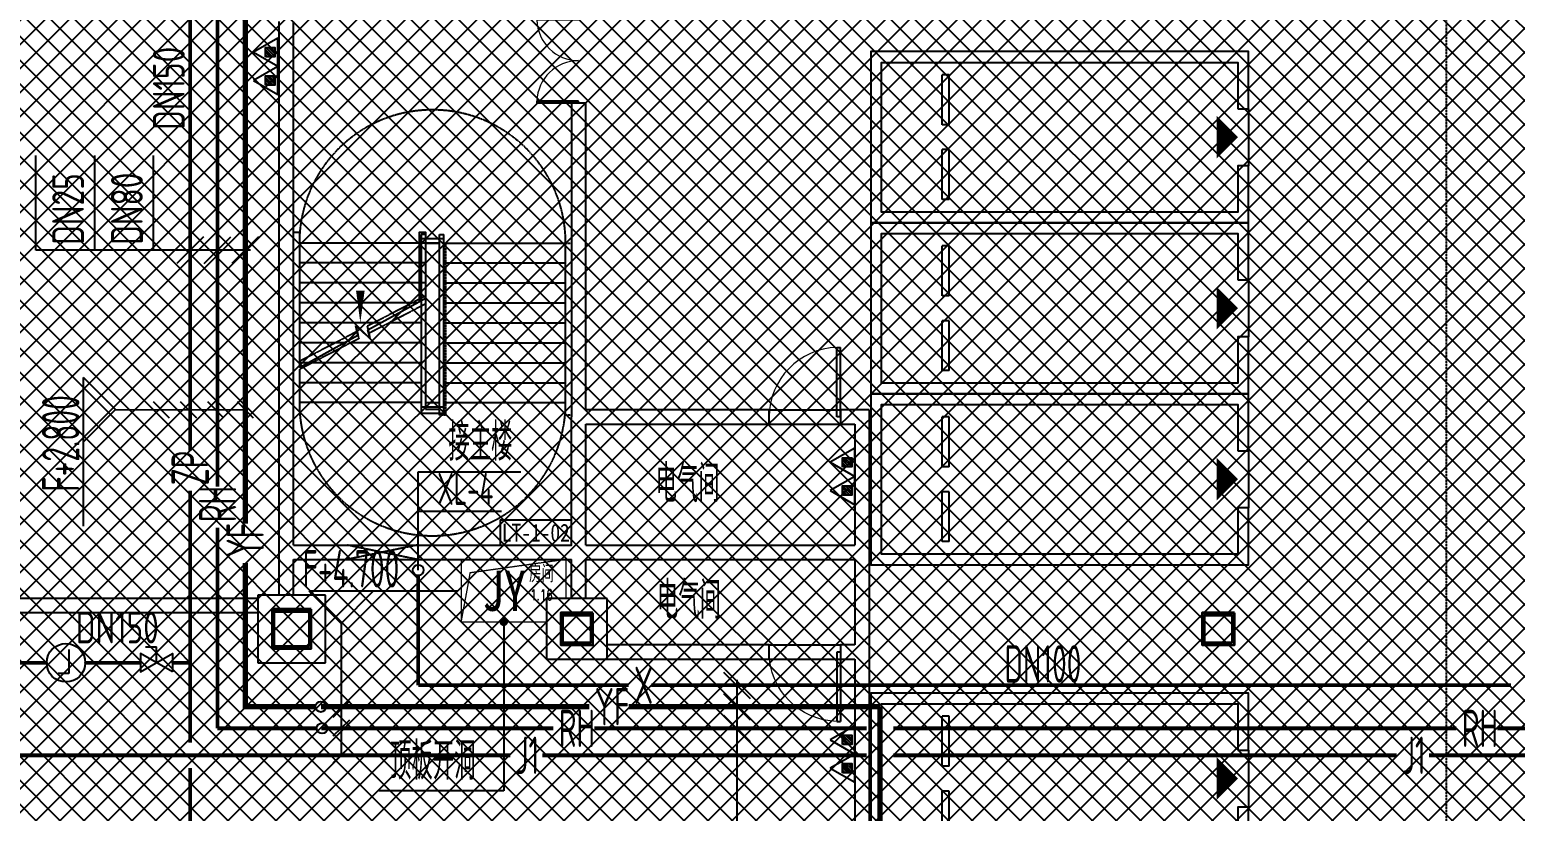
# Model space of a CAD drawing. Extents: x -2120532 to 1934524, y -1331911 to 424203.
# Drawn here: x -70884 to -50042, y -321820 to -310852 of the extents above; entities that cross this region are included whole.
import ezdxf
from ezdxf.enums import TextEntityAlignment as Align

# ---------------------------------------------------------------- set-up
doc = ezdxf.new("R2010")
doc.units = 0
doc.header["$LTSCALE"] = 10
for name, pattern in [('__DASH', [0.35, 0.25, -0.1]), ('_DASH', [0.6, 0.4, -0.2]), ('DASH', [0.35, 0.25, -0.1])]:
    doc.linetypes.add(name, pattern=pattern)
for name, color, linetype in [('00-停车位', 67, 'Continuous'), ('A-BEAM', 4, 'Continuous'), ('A-COLUMN', 8, 'Continuous'), ('A-ROOM_NAME', 23, 'Continuous'), ('A-STAIR', 3, 'Continuous'), ('A-WALL', 2, 'Continuous'), ('DIM_LEAD', 3, 'Continuous'), ('DIM_SYMB', 3, 'Continuous'), ('DOOR_FIRE', 8, 'Continuous'), ('GPS文字_污水', 7, 'Continuous'), ('SPACE', 7, 'Continuous'), ('SRC-03F$0$A-SYMB-NUMB-T', 4, 'Continuous'), ('SRC-03F$0$A-WALL', 7, 'Continuous'), ('STAIR', 2, 'Continuous'), ('W-DIM_压力废', 3, 'Continuous'), ('W-DIM_消防', 3, 'Continuous'), ('W-EQUIP_灭火器', 7, 'Continuous'), ('W-EVALVE_喷淋', 7, 'Continuous'), ('W-PIPE-压力废', 31, 'Continuous'), ('W-PIPE-喷淋中', 6, 'Continuous'), ('W-PIPE-消防', 1, 'Continuous'), ('W-PIPE-直饮', 62, 'Continuous'), ('W-PIPE-给水', 3, 'Continuous'), ('W-TEXT_压力废', 7, 'Continuous'), ('W-TEXT_喷淋', 7, 'Continuous'), ('W-TEXT_消防', 7, 'Continuous'), ('W-TEXT_直饮', 7, 'Continuous'), ('W-TEXT_给水', 7, 'Continuous'), ('W-TWT_LEAD', 3, 'Continuous'), ('W-TWT_TEXT', 7, 'Continuous'), ('W-VPIPE-压力废', 31, 'Continuous'), ('W-VPIPE-消防', 1, 'Continuous'), ('WINDOW', 8, 'Continuous'), ('画水辅助', 6, 'Continuous'), ('车行线', 4, 'Continuous')]:
    doc.layers.add(name, color=color, linetype=linetype)
doc.layers.add('HOLE', color=52, linetype='Continuous', lineweight=15)
doc.layers.add('钢柱', color=51, linetype='Continuous', lineweight=35)
doc.styles.add('8B2_01', font='simhei.ttf', dxfattribs={"width": 0.8})
doc.styles.add('8B2_02', font='tssdeng.shx', dxfattribs={"width": 0.6, "bigfont": 'TSSDCHN.shx'})
doc.styles.add('_TCH_SPACE', font='SIMPLEX', dxfattribs={"height": 5, "bigfont": 'GBCBIG'})
doc.styles.add('_TWT_PIPEDN', font='TSSDENG', dxfattribs={"width": 0.8, "height": 3.5, "bigfont": 'TSSDCHN'})
doc.styles.add('SRC-03F$0$ECADI-TXT', font='simplex.shx', dxfattribs={"bigfont": 'hztxt.shx'})
doc.styles.get("Standard").update_dxf_attribs({"font": 'TSSDENG.shx', "width": 0.7, "bigfont": 'TSSDCHN.shx'})

# ---------------------------------------------------------------- blocks, each defined once
blk = doc.blocks.new('l99')
at = {"layer": 'W-TWT_TEXT'}
for p, q in [((92541, -196910), (92091, -196460)), ((94175, -196460), (92091, -196460)), ((92541, -196910), (92991, -196460))]:
    blk.add_line(p, q, dxfattribs=at)
blk = doc.blocks.new('4gs')
at = {"layer": 'W-TWT_TEXT', "style": '8B2_02', "width": 0.6}
blk.add_text('F+4.700', height=525, rotation=359.9998, dxfattribs=at).set_placement((-16760, -202342, 8000))
blk = doc.blocks.new('2.8')
at = {"layer": 'W-TWT_TEXT', "style": '8B2_02', "width": 0.6}
blk.add_text('F+2.800', height=525, rotation=89.9998, dxfattribs=at).set_placement((100977, -194305, 5000))
blk = doc.blocks.new('车位2400x5300')
at = {"layer": '00-停车位', "color": 251}
for p, q in [((-875, -1000), (-175, -1000)), ((-875, -1100), (-875, -1000)), ((-175, -1100), (-175, -1000)), ((175, -1000), (875, -1000)), ((175, -1100), (175, -1000)), ((875, -1100), (875, -1000)), ((-875, -1100), (-175, -1100)), ((175, -1100), (875, -1100)), ((400, -5300), (-400, -5300))]:
    blk.add_line(p, q, dxfattribs=at)
blk.add_lwpolyline([(400, -5150), (400, -5300), (1200, -5300), (1200, 0), (-1200, 0), (-1200, -5300), (-400, -5300), (-400, -5150), (-1050, -5150), (-1050, -150), (1050, -150), (1050, -5150), (400, -5150)], dxfattribs=at)
blk.add_lwpolyline([(0, -5150, 0, 600, 0), (0, -4850, 600, 600, 0)], format="xyseb", dxfattribs=at)
blk = doc.blocks.new('SRC-03F$0$ECADI-TAG-CODE')
at = {"layer": 'SRC-03F$0$A-SYMB-NUMB-T', "color": 1}
blk.add_lwpolyline([(3.41, 8.1), (13.41, 8.1), (13.41, 4.6), (3.41, 4.6)], close=True, dxfattribs=at)
at = {"layer": 'SRC-03F$0$A-SYMB-NUMB-T', "style": 'SRC-03F$0$ECADI-TXT', "width": 0.7}
blk.add_attdef('CODE', text='', height=2.5, dxfattribs=at).set_placement((8.41, 6.35), align=Align.MIDDLE_CENTER)
blk = doc.blocks.new('$DorLib2D$00000002')
for p, q in [((-0.5, 0), (-0.5, 0.4875)), ((-0.475, 0.4875), (-0.5, 0.4875)), ((-0.475, 0), (-0.475, 0.4875)), ((0.475, 0), (0.475, 0.4875)), ((0.475, 0.4875), (0.5, 0.4875)), ((0.5, 0), (0.5, 0.4875)), ((-0.5, 0), (-0.475, 0)), ((0.5, 0), (0.475, 0))]:
    blk.add_line(p, q)
at = {"lineweight": 13}
for centre, start, end in [((-0.4875, 0), 0, 88.53072), ((0.4875, 0), 91.46928, 180)]:
    blk.add_arc(centre, 0.4875, start, end, dxfattribs=at)
blk = doc.blocks.new('$DorLib2D$00000001')
for p, q in [((0.45, 0.975), (0.5, 0.975)), ((0.45, 0), (0.45, 0.975)), ((0.5, 0), (0.5, 0.975)), ((0.5, 0), (0.45, 0))]:
    blk.add_line(p, q)
at = {"lineweight": 13}
blk.add_arc((0.475, 0), 0.975, 91.4693, 180, dxfattribs=at)
blk = doc.blocks.new('$EVALVE$00000030')
for p in [(0, 0), (87, 124)]:
    blk.add_line(p, (0, 124))
blk.add_lwpolyline([(-125, -72), (125, 72), (125, -72), (-125, 72)], close=True)
for p in [(-125, 0), (125, 0)]:
    blk.add_point(p)
blk = doc.blocks.new('$EVALVE$00000027')
at = {"color": 7}
for p, q in [((-23, 104), (-23, -83)), ((-23, -83), (61, -83))]:
    blk.add_line(p, q, dxfattribs=at)
blk.add_lwpolyline([(-150, 0, 1), (150, 0, 1), (-150, 0, 0.808179)], format="xyb")
for p in [(-150, 0), (150, 0)]:
    blk.add_point(p)
blk = doc.blocks.new('$TwtSys$00000546')
h = blk.add_hatch()
h.set_pattern_fill('ANSI31', color=256, scale=200, style=0)
h.set_pattern_definition([(45, (-38543.802, -6670.83), (-17.67767, 17.67767), [])])
h.paths.add_polyline_path([(-65, 174), (65, 174), (65, 44), (-65, 44)])
for points in [[(0, 344), (-198, 0), (198, 0)], [(-65, 174), (65, 174), (65, 44), (-65, 44)]]:
    blk.add_lwpolyline(points, close=True)
blk = doc.blocks.new('A$C1C3C0163')
h = blk.add_hatch()
h.set_pattern_fill('ANSI37', color=8, scale=150)
h.set_pattern_definition([(45, (-601697.23, -233886.27), (-168.3798, 168.3798), []), (135, (-601697.23, -233886.27), (-168.3798, -168.3798), [])])
h.paths.add_polyline_path([(-80300, 5300), (-80300, -9000), (-62000, -9000), (-62000, -64625), (-76750, -64625), (-76750, -62675), (-73875, -62675), (-73775, -57275), (-100380, -57275), (-100572, -124002), (-71150, -123999), (-71150, -126437), (-63509, -133383), (-65550, -135650), (-61611, -139196), (-83885, -163934), (-83885, -174096), (-119589, -213750), (-196450, -213750), (-196450, -207800), (-209700, -193450), (-209700, -169150), (-201700, -169149), (-201700, 5300), (-192675, 5300)])

msp = doc.modelspace()

# ---------------------------------------------------------------- hatches: boundary and pattern name
at = {"layer": 'W-PIPE-压力废'}
for points in [[(-67861.3, -320352.1), (-67861.3, -320389.6), (-67898.8, -320389.6)], [(-67861.3, -320352.1), (-67898.8, -320352.1), (-67898.8, -320389.6)]]:
    msp.add_hatch(color=256, dxfattribs=at).paths.add_polyline_path(points)

# ---------------------------------------------------------------- linework, layer by layer
at = {"color": 8, "linetype": 'DASH'}
for points in [[(-65451.5, -318085.4), (-66429.2, -318285.4)], [(-65451.5, -318285.4), (-66429.2, -318085.4)]]:
    msp.add_lwpolyline(points, dxfattribs=at)
at = {"layer": 'A-BEAM', "color": 8}
for points in [[(-67183.6, -315637.1), (-67183.6, -313695.4), (-67101.6, -313695.4), (-67101.6, -315592)], [(-65416.6, -314663.3), (-65416.6, -313695.4), (-65333.6, -313695.4), (-65333.6, -314618.3)]]:
    msp.add_lwpolyline(points, dxfattribs=at)
at = {"layer": 'A-COLUMN', "color": 8}
for p, q in [((-66733.6, -318785.4), (-67683.6, -318785.4)), ((-67683.6, -318785.4), (-67683.6, -319735.4)), ((-66733.6, -318785.4), (-67683.6, -318785.4)), ((-67683.6, -318785.4), (-67683.6, -319735.4)), ((-66733.6, -319735.4), (-66733.6, -318785.4)), ((-66733.6, -319735.4), (-66733.6, -318785.4)), ((-62783.6, -318835.4), (-63633.6, -318835.4)), ((-63633.6, -318835.4), (-63633.6, -319685.4)), ((-62783.6, -319685.4), (-62783.6, -318835.4)), ((-53983.6, -319035.4), (-54433.6, -319035.4)), ((-54433.6, -319035.4), (-54433.6, -319485.4)), ((-53983.6, -319485.4), (-53983.6, -319035.4)), ((-54433.6, -319485.4), (-53983.6, -319485.4)), ((-63633.6, -319685.4), (-62783.6, -319685.4)), ((-67683.6, -319735.4), (-66733.6, -319735.4)), ((-67683.6, -319735.4), (-66733.6, -319735.4))]:
    msp.add_line(p, q, dxfattribs=at)
at = {"layer": 'A-STAIR', "color": 8, "linetype": 'DASH'}
for p, q in [((-67101.6, -313845.4), (-67101.6, -315508.4)), ((-65393.6, -313845.4), (-67101.6, -313845.4)), ((-65073.6, -313785.4), (-65393.6, -313785.4)), ((-65393.6, -313785.4), (-65393.6, -314620.9)), ((-65333.6, -313845.4), (-65333.6, -314589.7)), ((-65133.6, -313845.4), (-65333.6, -313845.4)), ((-65333.6, -313845.4), (-65333.6, -314589.7)), ((-65333.6, -313845.4), (-65133.6, -313845.4)), ((-65133.6, -316085.4), (-65133.6, -313845.4)), ((-65133.6, -316085.4), (-65133.6, -313845.4)), ((-65073.6, -316145.4), (-65073.6, -313785.4)), ((-65073.6, -313845.4), (-63365.6, -313845.4)), ((-63365.6, -316085.4), (-63365.6, -313845.4)), ((-65393.6, -314125.4), (-67101.6, -314125.4)), ((-65073.6, -314125.4), (-63365.6, -314125.4)), ((-65393.6, -314405.4), (-67101.6, -314405.4)), ((-65073.6, -314405.4), (-63365.6, -314405.4)), ((-65517.8, -314685.4), (-67101.6, -314685.4)), ((-65333.6, -314589.7), (-66149.1, -315013.4)), ((-65333.6, -314702.4), (-66126.7, -315114.5)), ((-65333.6, -314702.4), (-65333.6, -316085.4)), ((-65333.6, -314702.4), (-65333.6, -316085.4)), ((-65073.6, -314685.4), (-63365.6, -314685.4)), ((-65393.6, -314733.6), (-65393.6, -316145.4)), ((-66056.6, -314965.4), (-67101.6, -314965.4)), ((-66290.8, -315087.1), (-67101.6, -315508.4)), ((-66110.6, -315187.7), (-66308.7, -315005.8)), ((-66308.7, -315005.8), (-66268.5, -315188.2)), ((-66149.1, -315013.4), (-66110.6, -315187.7)), ((-65393.6, -314965.4), (-65839.7, -314965.4)), ((-65073.6, -314965.4), (-63365.6, -314965.4)), ((-66268.5, -315188.2), (-67101.6, -315621.1)), ((-66595.5, -315245.4), (-67101.6, -315245.4)), ((-65393.6, -315245.4), (-66378.6, -315245.4)), ((-65073.6, -315245.4), (-63365.6, -315245.4)), ((-65393.6, -315525.4), (-66917.5, -315525.4)), ((-65073.6, -315525.4), (-63365.6, -315525.4)), ((-67101.6, -315621.1), (-67101.6, -316085.4)), ((-65393.6, -315805.4), (-67101.6, -315805.4)), ((-65073.6, -315805.4), (-63365.6, -315805.4)), ((-65393.6, -316085.4), (-67101.6, -316085.4)), ((-65393.6, -316145.4), (-65073.6, -316145.4)), ((-65333.6, -316085.4), (-65133.6, -316085.4)), ((-65073.6, -316085.4), (-63365.6, -316085.4))]:
    msp.add_line(p, q, dxfattribs=at)
at = {"layer": 'A-STAIR', "color": 8}
for p, q in [((-67101.6, -313845.4), (-67101.6, -315592.5)), ((-65333.6, -313845.4), (-67101.6, -313845.4)), ((-65393.6, -313725.4), (-65393.6, -316235.4)), ((-65333.6, -313725.4), (-65393.6, -313725.4)), ((-65393.6, -313725.4), (-65393.6, -316235.4)), ((-65333.6, -313725.4), (-65393.6, -313725.4)), ((-65333.6, -313725.4), (-65333.6, -316175.4)), ((-65333.6, -313725.4), (-65333.6, -316175.4)), ((-65333.6, -313845.4), (-65333.6, -314618.3)), ((-65133.6, -316175.4), (-65133.6, -313725.4)), ((-65133.6, -313725.4), (-65073.6, -313725.4)), ((-65133.6, -316175.4), (-65133.6, -313725.4)), ((-65133.6, -313725.4), (-65073.6, -313725.4)), ((-65073.6, -316235.4), (-65073.6, -313725.4)), ((-65073.6, -316235.4), (-65073.6, -313725.4)), ((-65333.6, -314125.4), (-67101.6, -314125.4)), ((-65333.6, -314405.4), (-67101.6, -314405.4)), ((-65455.4, -314685.4), (-67101.6, -314685.4)), ((-66138.9, -315062), (-65333.6, -314618.3)), ((-65963.6, -314965.4), (-67101.6, -314965.4)), ((-66278.8, -315139.1), (-66311.2, -315008.1)), ((-66311.2, -315008.1), (-66108.6, -315185)), ((-66108.6, -315185), (-66138.9, -315062)), ((-67101.6, -315592.5), (-66278.8, -315139.1)), ((-66471.7, -315245.4), (-67101.6, -315245.4)), ((-66979.8, -315525.4), (-67101.6, -315525.4)), ((-65333.6, -316175.4), (-65133.6, -316175.4)), ((-65333.6, -316175.4), (-65133.6, -316175.4)), ((-65393.6, -316235.4), (-65073.6, -316235.4)), ((-65393.6, -316235.4), (-65073.6, -316235.4))]:
    msp.add_line(p, q, dxfattribs=at)
msp.add_lwpolyline([(-65416.6, -314663.3), (-65416.6, -313695.4), (-65333.6, -313695.4), (-65333.6, -314618.3)], dxfattribs=at)
at = {"layer": 'A-STAIR', "color": 8, "linetype": '_DASH'}
for points in [[(-65051.6, -313845.4), (-65051.6, -316260.4), (-65133.6, -316260.4), (-65133.6, -316145.4)], [(-63283.6, -313845.4), (-63283.6, -316260.4), (-63365.6, -316260.4), (-63365.6, -313845.4)], [(-63365.6, -313845.4), (-63283.6, -313845.4)]]:
    msp.add_lwpolyline(points, dxfattribs=at)
at = {"layer": 'A-WALL', "color": 8}
for p, q in [((-67383.6, -318185.4), (-67383.6, -310735.4)), ((-67183.6, -318085.4), (-67183.6, -310735.4)), ((-63083.6, -311885.4), (-63283.6, -311885.4)), ((-63283.6, -311885.4), (-63283.6, -316285.4)), ((-63083.6, -316185.4), (-63083.6, -311885.4)), ((-63283.6, -318085.4), (-63283.6, -316285.4)), ((-60508.6, -316185.4), (-63083.6, -316185.4)), ((-63083.6, -318085.4), (-63083.6, -316385.4)), ((-63083.6, -316385.4), (-60508.6, -316385.4)), ((-60508.6, -316385.4), (-60508.6, -316185.4)), ((-59108.6, -316185.4), (-59508.6, -316185.4)), ((-59508.6, -316185.4), (-59508.6, -316385.4)), ((-59508.6, -316385.4), (-59308.6, -316385.4)), ((-59308.6, -316385.4), (-59308.6, -318085.4)), ((-59108.6, -316185.4), (-59108.6, -318185.4)), ((-67383.6, -318785.4), (-67383.6, -318185.4)), ((-67183.6, -318085.4), (-63283.6, -318085.4)), ((-63083.6, -318085.4), (-59308.6, -318085.4)), ((-59108.6, -318185.4), (-59108.6, -319598.9)), ((-67183.6, -318285.4), (-63283.6, -318285.4)), ((-67183.6, -318785.4), (-67183.6, -318285.4)), ((-63283.6, -318835.4), (-63283.6, -318285.4)), ((-63083.6, -318835.4), (-63083.6, -318285.4)), ((-63083.6, -318285.4), (-59308.6, -318285.4)), ((-59308.6, -318285.4), (-59308.6, -319485.4)), ((-67683.6, -318835.4), (-73006.9, -318835.4)), ((-67683.6, -319035.4), (-73106.9, -319035.4)), ((-60508.6, -319485.4), (-62783.6, -319485.4)), ((-60508.6, -319685.4), (-60508.6, -319485.4)), ((-59308.6, -319485.4), (-59508.6, -319485.4)), ((-59508.6, -319485.4), (-59508.6, -319685.4)), ((-62783.6, -319685.4), (-60508.6, -319685.4)), ((-59508.6, -319685.4), (-59308.6, -319685.4)), ((-59308.6, -319685.4), (-59308.6, -328260.4)), ((-59108.6, -319598.9), (-59108.6, -328160.4))]:
    msp.add_line(p, q, dxfattribs=at)
at = {"layer": 'DIM_LEAD', "color": 8}
for p, q in [((-64233.6, -319160.4), (-64233.6, -321533.3)), ((-64233.6, -321533.3), (-65984.7, -321533.3))]:
    msp.add_line(p, q, dxfattribs=at)
at = {"layer": 'DIM_LEAD', "color": 8, "const_width": 60}
msp.add_lwpolyline([(-64233.6, -319130.4, 1), (-64233.6, -319190.4, 1)], format="xyb", close=True, dxfattribs=at)
at = {"layer": 'DIM_SYMB', "color": 8}
msp.add_lwpolyline([(-66246.1, -313705.4, 0, 0, 0), (-66246.1, -314965.4, 0, 120, 0), (-66246.1, -314515.4, 0, 0, 0)], format="xyseb", dxfattribs=at)
at = {"layer": 'GPS文字_污水'}
for p, q in [((-69154.5, -316070.6, 3000), (-68929.7, -316300.6, 3000)), ((-68771.6, -316070.6, 3000), (-68546.8, -316300.6, 3000)), ((-68388.7, -316070.6, 3000), (-68163.9, -316300.6, 3000)), ((-67973.7, -316070.6, -2000), (-67748.8, -316300.6, -2000)), ((-69679, -316183.2, -2000), (-67861.3, -316185.6)), ((-66514.7, -319182.7), (-66514.7, -321034.3)), ((-66399.7, -320276.6, 3000), (-66629.7, -320501.5, 3000)), ((-66399.7, -320542.8, -2000), (-66629.7, -320767.7, -2000)), ((-66399.7, -320921.9), (-66629.7, -321146.8))]:
    msp.add_line(p, q, dxfattribs=at)
at = {"layer": 'HOLE', "color": 8, "linetype": 'DASH'}
for points in [[(-63358.6, -318835.4), (-63358.6, -318285.4), (-64833.6, -318285.4), (-64833.6, -319160.4), (-63633.6, -319160.4), (-63633.6, -318835.4), (-63358.6, -318835.4)], [(-63358.6, -318285.4), (-64707.5, -318474.8), (-64833.6, -319160.4)]]:
    msp.add_lwpolyline(points, dxfattribs=at)
at = {"layer": 'STAIR', "color": 8, "linetype": 'DASH'}
for centre, start, end in [((-65233.6, -313845.4), 0, 180), ((-65233.6, -316085.4), 180, 0)]:
    msp.add_arc(centre, 1868, start, end, dxfattribs=at)
at = {"layer": 'W-DIM_压力废'}
for p, q in [((-70797.1, -313945.6), (-70797.1, -312617)), ((-69972.1, -313945.6), (-69972.1, -312617)), ((-69147.1, -313945.6), (-69147.1, -312617)), ((-68447.3, -313759.9), (-68818.6, -314131.2)), ((-68435.7, -314131.2), (-68064.5, -313759.9)), ((-67675.7, -313759.9), (-68046.9, -314131.2)), ((-69147.1, -313945.6), (-70797.1, -313945.6)), ((-67786.3, -313945.6), (-69147.1, -313945.6))]:
    msp.add_line(p, q, dxfattribs=at)
at = {"layer": 'W-DIM_消防'}
for p, q in [((-65433.6, -318435.4), (-65433.6, -317610.4)), ((-65433.6, -317610.4), (-64266.7, -317610.4)), ((-61149.8, -319866), (-60778.6, -320237.2)), ((-60964.2, -319976.6), (-60964.2, -322499.7)), ((-61149.8, -320166.4), (-60778.6, -320537.7)), ((-61149.8, -320469.6), (-60778.6, -320840.9))]:
    msp.add_line(p, q, dxfattribs=at)
at = {"layer": 'W-PIPE-压力废', "ltscale": 1.5, "const_width": 75}
for points in [[(-67861.3, -306559.4), (-67861.3, -317783.6)], [(-67861.3, -318333.4), (-67861.3, -320352.1)], [(-67861.3, -320352.1), (-66874.7, -320352.1)], [(-66799.7, -320352.1), (-63032.5, -320352.1)], [(-62482.7, -320352.1), (-58954.3, -320352.1)], [(-58954.3, -336785.3), (-58954.3, -320352.1)]]:
    msp.add_lwpolyline(points, dxfattribs=at)
at = {"layer": 'W-PIPE-喷淋中', "ltscale": 1.5, "const_width": 52.5}
for points in [[(-68633, -305578.2), (-68633, -316757.1)], [(-68633, -317319.1), (-68633, -319735.5)], [(-70646.2, -319735.5), (-71043.7, -319735.5)], [(-69329.3, -319735.5), (-70106.2, -319735.5)], [(-68633, -319735.5), (-68878.6, -319735.5)], [(-68633, -319735.5), (-68633, -320858.1)], [(-68633, -321210.6), (-68633, -324302.3)]]:
    msp.add_lwpolyline(points, dxfattribs=at)
at = {"layer": 'W-PIPE-消防', "ltscale": 1.5, "const_width": 52.5}
for points in [[(-65433.6, -318510.4), (-65433.6, -320051.6)], [(-65433.6, -320051.6), (-62482.7, -320051.6)], [(-62163.1, -320051.6), (-50103.6, -320051.6)]]:
    msp.add_lwpolyline(points, dxfattribs=at)
at = {"layer": 'W-PIPE-直饮', "ltscale": 1.5, "const_width": 52.5}
for points in [[(-68250.1, -317263.9), (-68250.1, -306097)], [(-68250.1, -320655.2), (-68250.1, -317837.9)], [(-68250.1, -320655.2), (-66858.3, -320655.2)], [(-66790.8, -320655.2), (-63537, -320655.2)], [(-62963, -320655.2), (-59141.8, -320655.2)], [(-58766.8, -320655.2), (-50868, -320655.2)], [(-50293.9, -320655.2), (-47984.9, -320655.2)]]:
    msp.add_lwpolyline(points, dxfattribs=at)
at = {"layer": 'W-PIPE-直饮'}
msp.add_circle((-66782.6, -320655.2), 75, dxfattribs=at)
at = {"layer": 'W-PIPE-给水', "ltscale": 1.5, "const_width": 52.5}
for points in [[(-80092.9, -321034.3), (-64143.3, -321034.3)], [(-63690.4, -321034.3), (-59141.8, -321034.3)], [(-58766.8, -321034.3), (-51706.3, -321034.3)], [(-51253.4, -321034.3), (-47439.3, -321034.3)]]:
    msp.add_lwpolyline(points, dxfattribs=at)
at = {"layer": 'W-TWT_LEAD'}
for p, q in [((-65433.6, -318435.4), (-65433.6, -317058)), ((-65433.6, -317058), (-63992, -317058))]:
    msp.add_line(p, q, dxfattribs=at)
at = {"layer": 'W-VPIPE-压力废'}
msp.add_circle((-66799.7, -320352.1), 75, dxfattribs=at)
at = {"layer": 'W-VPIPE-消防'}
msp.add_circle((-65433.6, -318435.4), 75, dxfattribs=at)
at = {"layer": 'WINDOW', "color": 8}
for p, q in [((-60508.6, -316185.4), (-59508.6, -316185.4)), ((-60508.6, -316385.4), (-59508.6, -316385.4)), ((-60508.6, -319485.4), (-59508.6, -319485.4)), ((-60508.6, -319685.4), (-59508.6, -319685.4))]:
    msp.add_line(p, q, dxfattribs=at)
at = {"layer": '车行线', "color": 8, "linetype": '__DASH', "ltscale": 1.5}
msp.add_lwpolyline([(-51008.6, -370022.9), (-51008.6, -299760.4)], dxfattribs=at)
at = {"layer": '钢柱', "color": 8, "lineweight": 35}
for points in [[(-66933.6, -318985.4), (-67483.6, -318985.4), (-67483.6, -319535.4), (-66933.6, -319535.4)], [(-66963.6, -319505.4), (-67453.6, -319505.4), (-67453.6, -319015.4), (-66963.6, -319015.4)], [(-62983.6, -319035.4), (-63433.6, -319035.4), (-63433.6, -319485.4), (-62983.6, -319485.4)], [(-63013.6, -319455.4), (-63403.6, -319455.4), (-63403.6, -319065.4), (-63013.6, -319065.4)], [(-53983.6, -319035.4), (-54433.6, -319035.4), (-54433.6, -319485.4), (-53983.6, -319485.4)], [(-54013.6, -319455.4), (-54403.6, -319455.4), (-54403.6, -319065.4), (-54013.6, -319065.4)]]:
    msp.add_lwpolyline(points, close=True, dxfattribs=at)

# ---------------------------------------------------------------- block references
at = {"layer": '00-停车位', "color": 8, "rotation": 90}
for p in [(-59083.6, -312360.4), (-59083.6, -314760.4), (-59083.6, -317160.4), (-59083.6, -321360.4)]:
    msp.add_blockref('车位2400x5300', p, dxfattribs=at)
at = {"layer": 'DOOR_FIRE', "color": 8, "xscale": 1200, "yscale": 1200, "zscale": 200, "rotation": 89.99999999988059}
msp.add_blockref('$DorLib2D$00000002', (-63183.6, -311285.4), dxfattribs=at)
at = {"layer": 'SRC-03F$0$A-WALL', "color": 8}
ref = msp.add_blockref('SRC-03F$0$ECADI-TAG-CODE', (-62942.8, -318545.4), dxfattribs=dict(at, xscale=-100, yscale=100, zscale=100))
ref.add_attrib('CODE', 'LT-1-02', dxfattribs={"layer": 'SRC-03F$0$A-SYMB-NUMB-T', "height": 250, "style": '8B2_01', "width": 0.8}).set_placement((-63783.6, -317910.4), align=Align.MIDDLE_CENTER)
at = {"layer": 'W-EQUIP_灭火器'}
for p, rotation in [((-67401.6, -311167.5), 89.99999999999999), ((-67401.6, -311564.3), 89.99999999999999), ((-59308.6, -316922.8), 89.99999999999235), ((-59308.6, -317319.5), 89.99999999999235), ((-59308.6, -320818.5), 89.99999999999235), ((-59308.6, -321215.3), 89.99999999999235)]:
    msp.add_blockref('$TwtSys$00000546', p, dxfattribs=dict(at, rotation=rotation))
at = {"layer": 'W-EVALVE_喷淋', "xscale": 1.8, "yscale": -1.8, "zscale": 1.8, "rotation": 180}
for name, p in [('$EVALVE$00000027', (-70376.2, -319735.5)), ('$EVALVE$00000030', (-69104, -319735.5))]:
    msp.add_blockref(name, p, dxfattribs=at)
at = {"layer": 'WINDOW', "color": 8, "xscale": 1000, "zscale": 1000}
for p, yscale in [((-60008.6, -316285.4), 1000), ((-60008.6, -319585.4), -1000)]:
    msp.add_blockref('$DorLib2D$00000001', p, dxfattribs=dict(at, yscale=yscale))
at = {"layer": '画水辅助'}
for name, p in [('A$C1C3C0163', (106241.4, -167810.4)), ('2.8', (-171163.3, -123028.6, 1000)), ('4gs', (-50296.5, -116337.3)), ('l99', (-159055.3, -122272.3))]:
    msp.add_blockref(name, p, dxfattribs=at)
at = {"layer": '画水辅助', "xscale": -1, "rotation": 90}
msp.add_blockref('l99', (-266589.4, -223642.6, -2000), dxfattribs=at)

# ---------------------------------------------------------------- texts
at = {"layer": 'A-ROOM_NAME', "color": 8}
for s, height, style, width, p in [('电气间', 525, '8B2_02', 0.6, (-62102.6, -317483.9)), ('JY', 563.29, '8B2_01', 0.8, (-64535.6, -319007.6)), ('电气间', 525, '8B2_02', 0.6, (-62084, -319119))]:
    msp.add_text(s, height=height, dxfattribs=dict(at, style=style, width=width)).set_placement(p)
at = {"layer": 'DIM_LEAD', "color": 8, "width": 0.6}
msp.add_text('顶板开洞', height=525, dxfattribs=at).set_placement((-65827.2, -321375.8))
at = {"layer": 'SPACE', "color": 8, "style": '_TCH_SPACE'}
msp.add_text('房间', height=241.13, dxfattribs=at).set_placement((-63878.3, -318607.4))
at = {"layer": 'SPACE', "color": 8, "style": '_TCH_SPACE', "width": 0.705882}
msp.add_text('1.16', height=148.75, dxfattribs=at).set_placement((-63862.9, -318856.7))
at = {"layer": 'W-DIM_压力废', "color": 7, "style": '_TWT_PIPEDN', "width": 0.752941}
for s, p in [('DN25', (-70122.1, -313870.6)), ('DN80', (-69297.1, -313870.6))]:
    msp.add_text(s, height=446.25, rotation=90, dxfattribs=at).set_placement(p)
at = {"layer": 'W-DIM_消防', "color": 7, "style": '8B2_02', "width": 0.6}
msp.add_text('XL-4', height=450, dxfattribs=at).set_placement((-65166.7, -317520.4))
at = {"layer": 'W-TEXT_压力废', "style": '8B2_02', "width": 0.6}
msp.add_text('YF', height=525, rotation=90, dxfattribs=at).set_placement((-67598.8, -318258.4))
msp.add_text('YF', height=525, dxfattribs=at).set_placement((-62957.5, -320614.6))
at = {"layer": 'W-TEXT_喷淋'}
for s, height, style, width, p in [('DN150', 446.25, '_TWT_PIPEDN', 0.752941, (-68709.8, -312256.6)), ('ZP', 525, '8B2_02', 0.6, (-68370.5, -317244.1))]:
    msp.add_text(s, height=height, rotation=90, dxfattribs=dict(at, style=style, width=width)).set_placement(p)
at = {"layer": 'W-TEXT_喷淋', "style": '_TWT_PIPEDN', "width": 0.752941}
msp.add_text('DN150', height=446.25, dxfattribs=at).set_placement((-70237.4, -319464.4))
at = {"layer": 'W-TEXT_消防', "style": '8B2_02', "width": 0.6}
for s, p in [('DN100', (-57208.7, -320014.1)), ('X', (-62407.7, -320314.1))]:
    msp.add_text(s, height=525, dxfattribs=at).set_placement(p)
at = {"layer": 'W-TEXT_直饮', "style": '8B2_02', "width": 0.6}
msp.add_text('RH', height=525, rotation=90, dxfattribs=at).set_placement((-67987.6, -317762.9))
for p in [(-63462, -320917.7), (-50793, -320917.7)]:
    msp.add_text('RH', height=525, dxfattribs=at).set_placement(p)
at = {"layer": 'W-TEXT_给水', "style": '8B2_02', "width": 0.6}
for p in [(-64068.3, -321296.8), (-51631.3, -321296.8)]:
    msp.add_text('J1', height=525, dxfattribs=at).set_placement(p)
at = {"layer": 'W-TWT_LEAD', "color": 7, "style": '8B2_02', "width": 0.6}
msp.add_text('接主楼', height=525, dxfattribs=at).set_placement((-65009.7, -316900.5))

doc.saveas('drawing.dxf')
